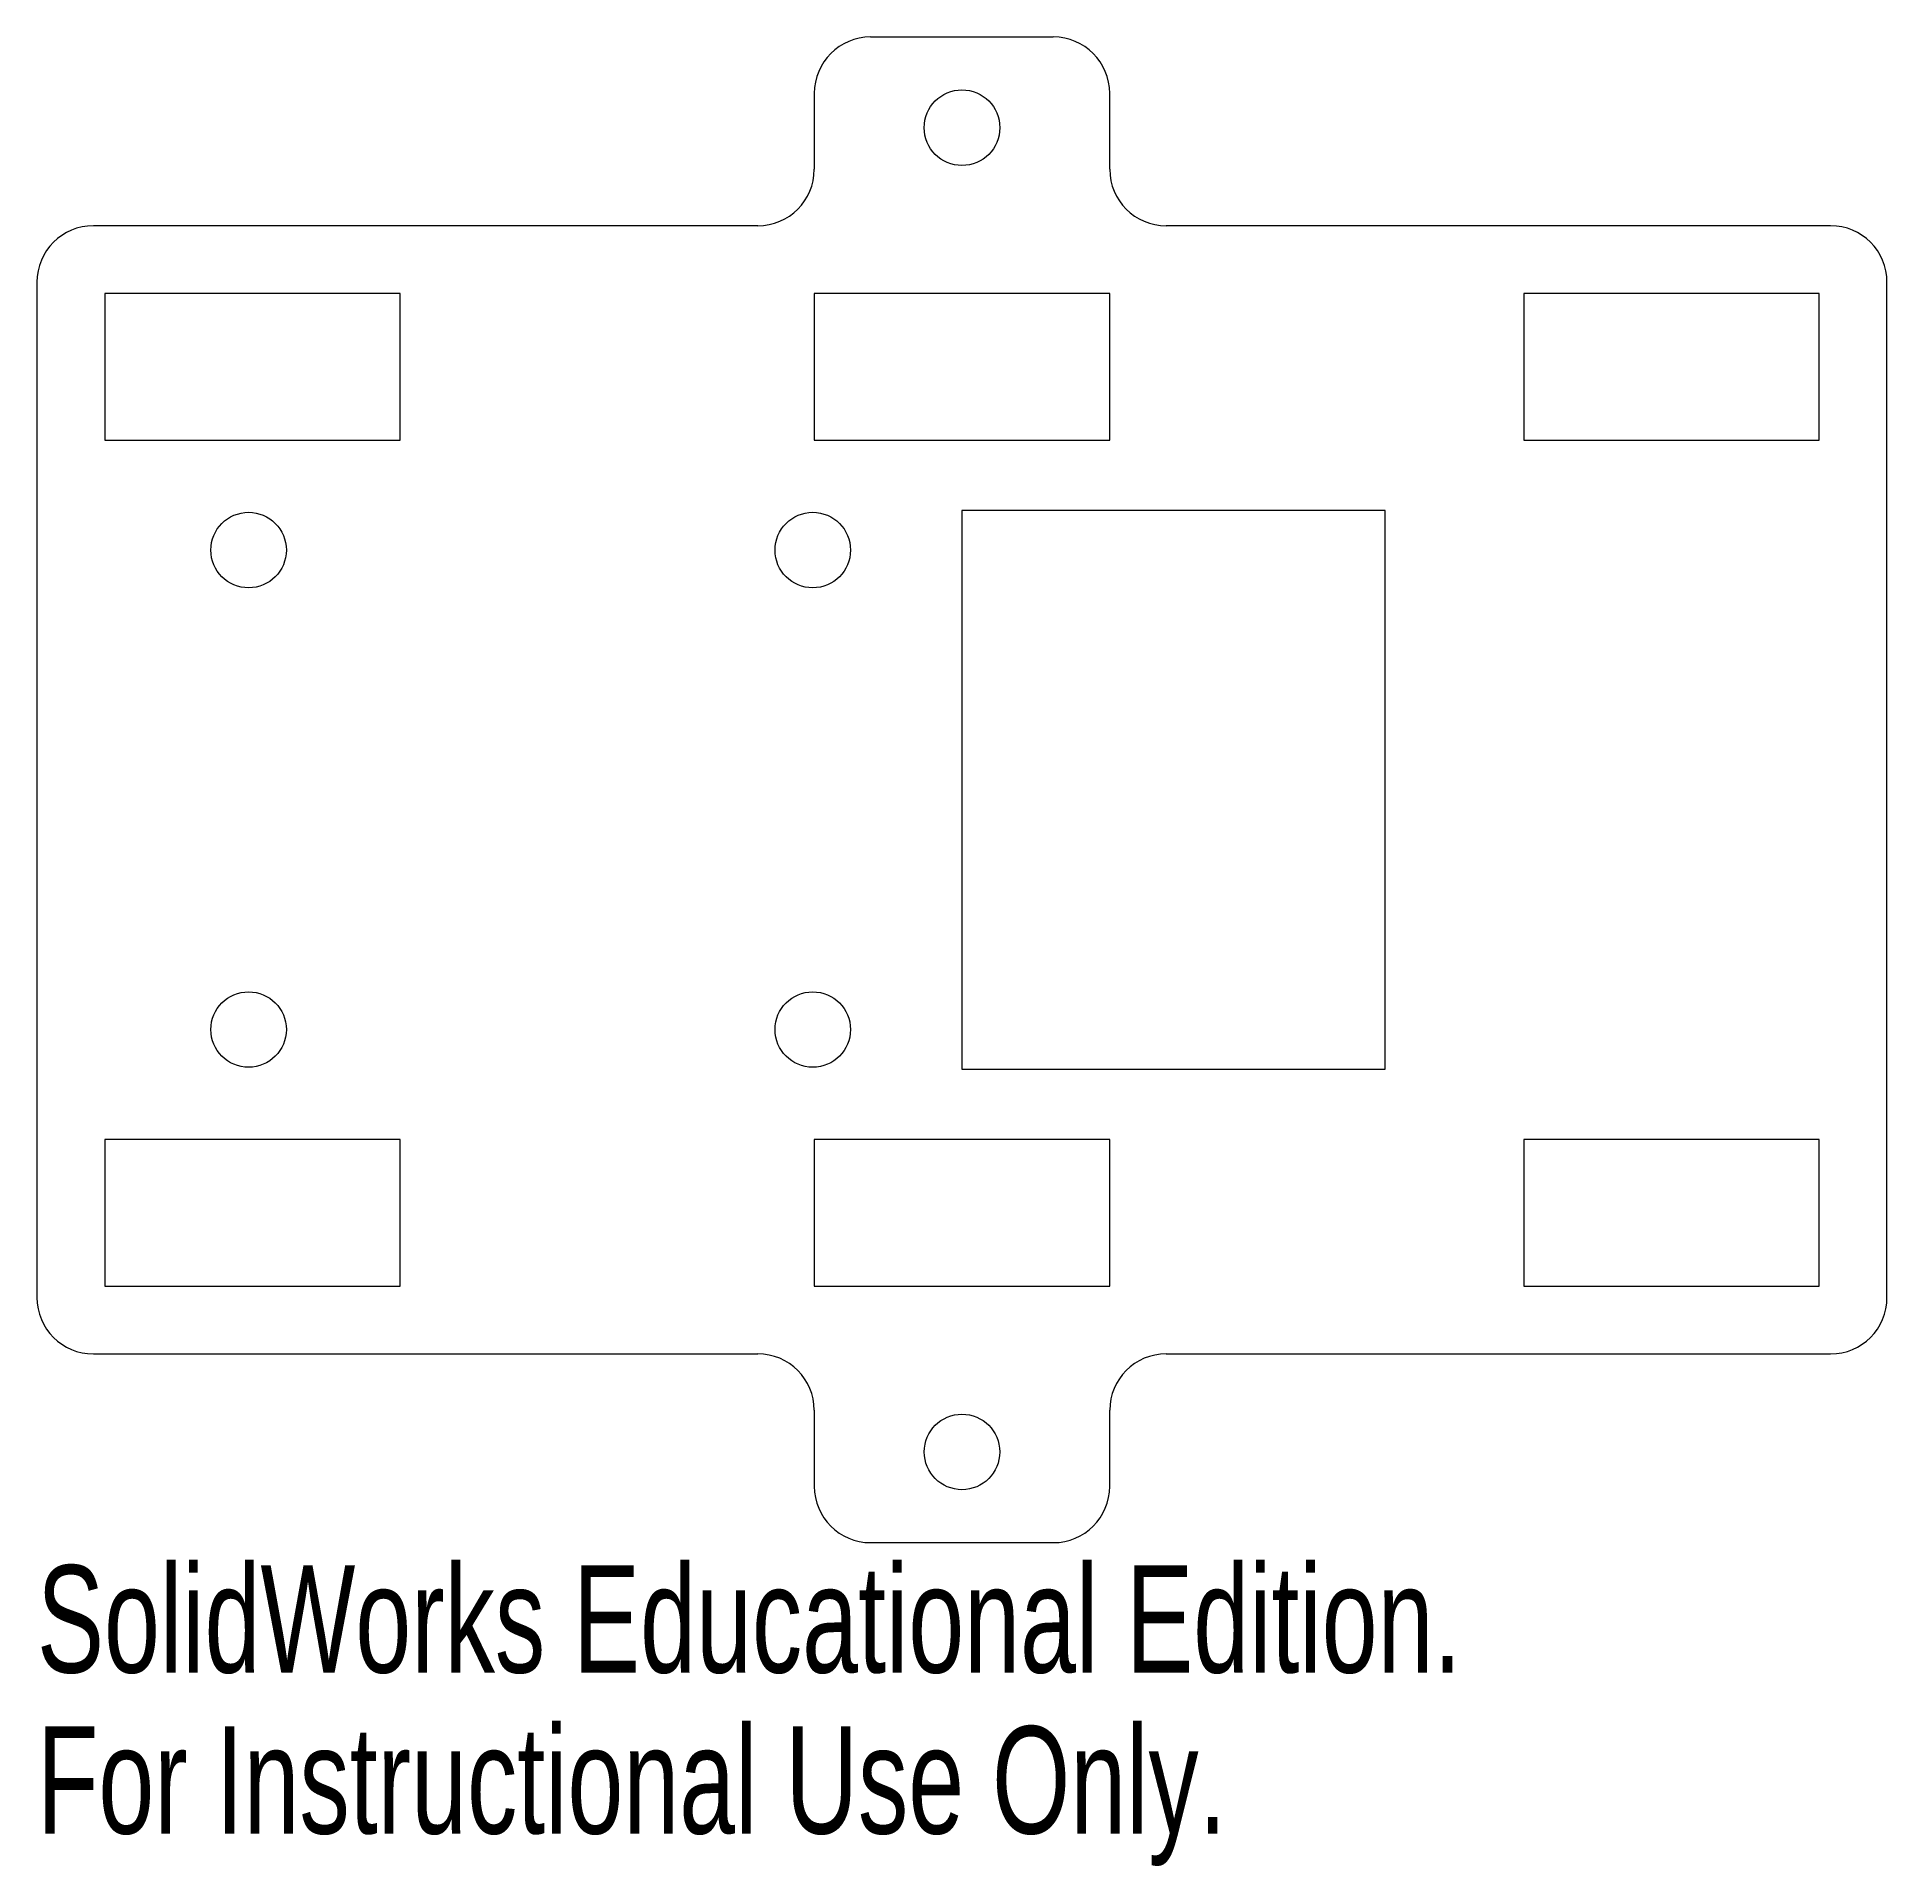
# Model space of a CAD drawing. Header units: inches. Extents: x -1.64 to 1.64, y -1.91 to 1.33.
import ezdxf

# ---------------------------------------------------------------- set-up
doc = ezdxf.new("R2010")
doc.units = ezdxf.units.IN
doc.header["$MEASUREMENT"] = 0
doc.styles.add('SLDTEXTSTYLE0', font='TXT', dxfattribs={"width": 0.7})

msp = doc.modelspace()

# ---------------------------------------------------------------- linework, layer by layer
at = {"color": 7, "linetype": 'Continuous', "lineweight": 15}
for p, q in [((0.1643, 1.3345), (-0.1595, 1.3345)), ((-0.2595, 1.2346), (-0.2595, 1.1)), ((0.2643, 1.1), (0.2643, 1.2346)), ((-0.3595, 1), (-1.5372, 1)), ((1.542, 1), (0.3643, 1)), ((-1.6372, 0.9), (-1.6372, -0.9)), ((1.642, -0.9), (1.642, 0.9)), ((-0.9934, 0.88), (-1.5172, 0.88)), ((-1.5172, 0.88), (-1.5172, 0.62)), ((-0.9934, 0.62), (-0.9934, 0.88)), ((-0.2595, 0.88), (-0.2595, 0.62)), ((0.2643, 0.88), (-0.2595, 0.88)), ((0.2643, 0.62), (0.2643, 0.88)), ((1.522, 0.88), (0.9983, 0.88)), ((0.9983, 0.88), (0.9983, 0.62)), ((1.522, 0.62), (1.522, 0.88)), ((-1.5172, 0.62), (-0.9934, 0.62)), ((-0.2595, 0.62), (0.2643, 0.62)), ((0.9983, 0.62), (1.522, 0.62)), ((0.7524, 0.495), (0.0024, 0.495)), ((0.0024, 0.495), (0.0024, -0.495)), ((0.7524, -0.495), (0.7524, 0.495)), ((0.0024, -0.495), (0.7524, -0.495)), ((-0.9934, -0.62), (-1.5172, -0.62)), ((-1.5172, -0.62), (-1.5172, -0.88)), ((-0.9934, -0.88), (-0.9934, -0.62)), ((0.2643, -0.62), (-0.2595, -0.62)), ((-0.2595, -0.62), (-0.2595, -0.88)), ((0.2643, -0.88), (0.2643, -0.62)), ((1.522, -0.62), (0.9983, -0.62)), ((0.9983, -0.62), (0.9983, -0.88)), ((1.522, -0.88), (1.522, -0.62)), ((-1.5172, -0.88), (-0.9934, -0.88)), ((-0.2595, -0.88), (0.2643, -0.88)), ((0.9983, -0.88), (1.522, -0.88)), ((-1.5372, -1), (-0.3595, -1)), ((0.3643, -1), (1.542, -1)), ((-0.2595, -1.1), (-0.2595, -1.2346)), ((0.2643, -1.2346), (0.2643, -1.1)), ((-0.1595, -1.3345), (0.1643, -1.3345))]:
    msp.add_line(p, q, dxfattribs=at)
for centre, radius in [((0.0024, 1.1738), 0.067), ((-1.2621, 0.425), 0.0669), ((-0.2621, 0.425), 0.0669), ((-1.2621, -0.425), 0.0669), ((-0.2621, -0.425), 0.0669), ((0.0024, -1.1738), 0.0669)]:
    msp.add_circle(centre, radius, dxfattribs=at)
for centre, start, end in [((-0.1595, 1.2346), 90, 180), ((0.1643, 1.2346), 0, 90), ((-0.3595, 1.1), 270, 0), ((0.3643, 1.1), 180, 270), ((-1.5372, 0.9), 90, 180), ((1.542, 0.9), 0, 90), ((-1.5372, -0.9), 180, 270), ((1.542, -0.9), 270, 0), ((-0.3595, -1.1), 0, 90), ((0.3643, -1.1), 90, 180), ((-0.1595, -1.2346), 180, 270), ((0.1643, -1.2346), 270, 0)]:
    msp.add_arc(centre, 0.1, start, end, dxfattribs=at)

# ---------------------------------------------------------------- texts
at = {"color": 7, "linetype": 'Continuous', "char_height": 0.1903, "attachment_point": 1, "style": 'SLDTEXTSTYLE0'}
for s, insert in [('SolidWorks Educational Edition.', (-1.6372, -1.3747)), ('For Instructional Use Only.', (-1.6372, -1.6601))]:
    msp.add_mtext(s, dxfattribs=dict(at, insert=insert))

doc.saveas('drawing.dxf')
